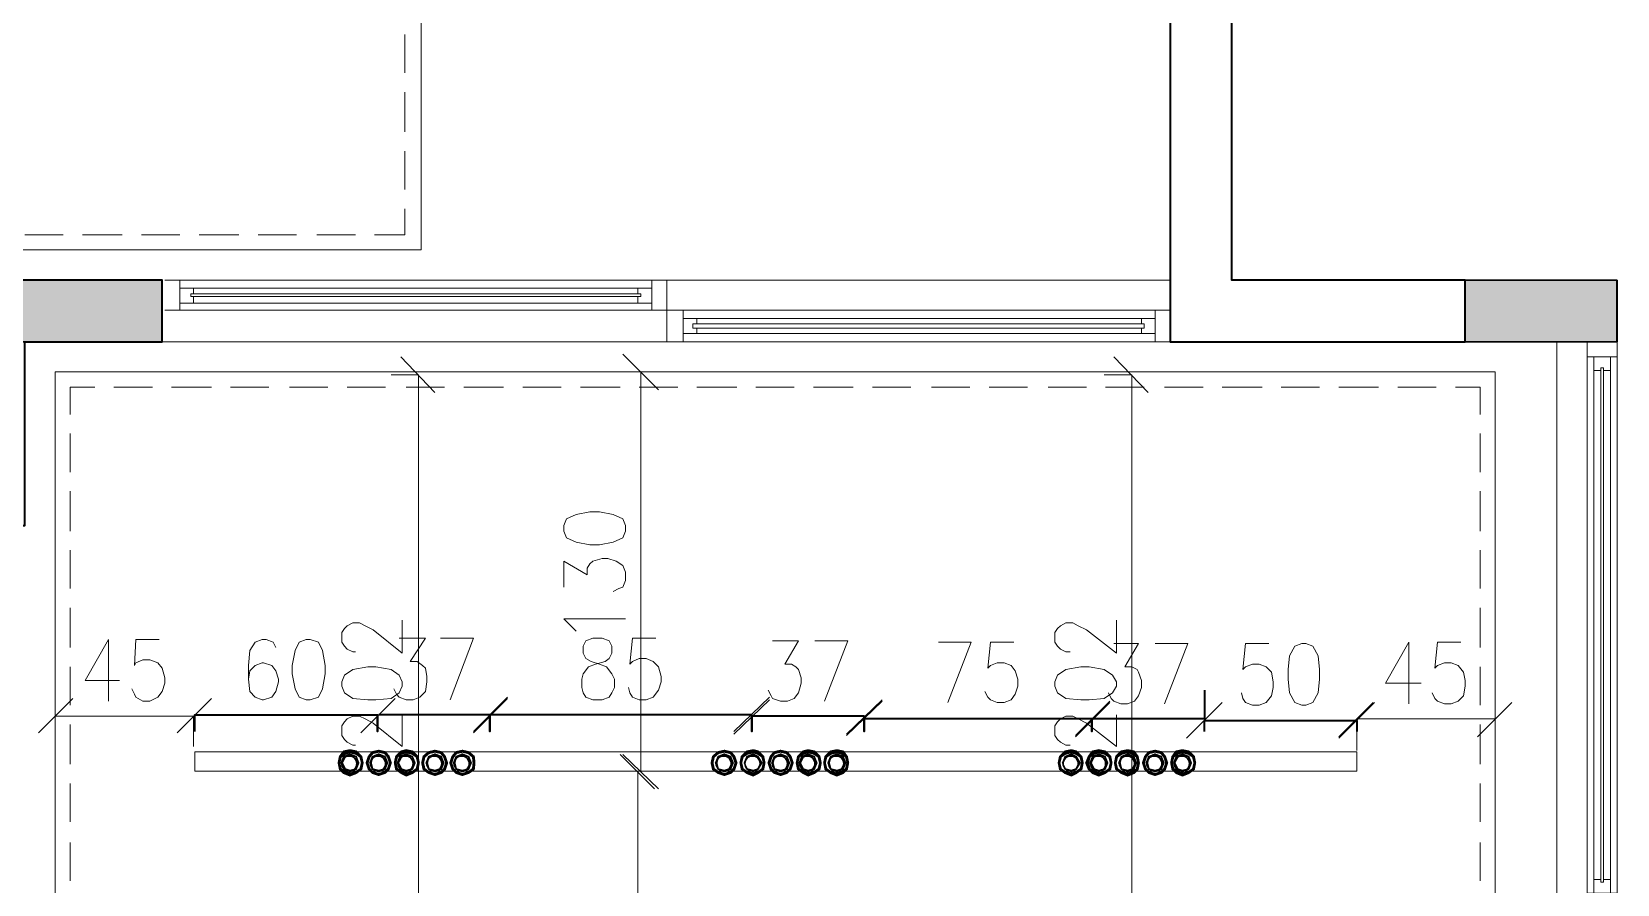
# Model space of a CAD drawing. Header units: millimetres. Extents: x 0 to 18511, y 19 to 17554.
# Drawn here: x 12403 to 17580, y 3846 to 6629 of the extents above; entities that cross this region are included whole.
import ezdxf

# ---------------------------------------------------------------- set-up
doc = ezdxf.new("R2010")
doc.units = ezdxf.units.MM
for name, color, linetype in [('PDF_A-COLUMN', 7, 'Continuous'), ('PDF_A-DIM-INT', 7, 'Continuous'), ('PDF_A-Wall', 7, 'Continuous'), ('PDF_c-ceiling', 7, 'Continuous'), ('PDF_DIM', 7, 'Continuous'), ('PDF_magnetic light', 7, 'Continuous'), ('PDF_WA LL', 7, 'Continuous')]:
    doc.layers.add(name, color=color, linetype=linetype)
for name, color, linetype, true_color in [('PDF_A-COLUMN_HATCH', 8, 'Continuous', 0x767676), ('PDF_A-GLAZING', 151, 'Continuous', 0x7fbfff), ('PDF_A-LIGHTING', 133, 'Continuous', 0x6edddd), ('PDF_celing doted', 30, 'Continuous', 0xff7f00)]:
    doc.layers.add(name, color=color, linetype=linetype, true_color=true_color)

msp = doc.modelspace()

# ---------------------------------------------------------------- linework, layer by layer
at = {"layer": 'PDF_A-COLUMN', "lineweight": 30}
for points in [[(12828.8, 5818.1), (12228.7, 5818.1), (12228.7, 5616.6), (12828.8, 5616.6)], [(17579.6, 5818.1), (17082.6, 5818.1), (17082.6, 5616.6), (17579.6, 5616.6)]]:
    msp.add_lwpolyline(points, close=True, dxfattribs=at)
at = {"layer": 'PDF_A-COLUMN_HATCH', "transparency": 33554559}
for points in [[(12828.8, 5818.1), (12228.7, 5818.1), (12828.8, 5616.6)], [(12228.7, 5818.1), (12828.8, 5616.6), (12228.7, 5616.6)], [(17579.6, 5818.1), (17082.6, 5818.1), (17579.6, 5616.6)], [(17082.6, 5818.1), (17579.6, 5616.6), (17082.6, 5616.6)]]:
    msp.add_solid(points, dxfattribs=at)
at = {"layer": 'PDF_A-DIM-INT', "lineweight": 20}
for points in [[(13719.8, 5450.9), (13607.9, 5567.3)], [(14449.7, 5459.9), (14333.3, 5576.3)], [(16048.3, 5450.9), (15936.3, 5567.3)], [(12537.7, 4452.4), (12425.8, 4340.4)], [(13957.1, 4456.9), (13845.2, 4344.9)], [(13845.2, 4340.4), (13957.1, 4452.4)], [(14696, 4344.9), (14812.4, 4456.9)], [(14812.4, 4447.9), (14696, 4336)], [(15063.2, 4336), (15179.6, 4447.9)], [(15179.6, 4443.4), (15063.2, 4331.5)], [(15810.9, 4331.5), (15922.9, 4443.4)], [(15922.9, 4439), (15810.9, 4327)], [(16178.1, 4327), (16290.1, 4439), (16173.6, 4322.5)], [(16670.7, 4322.5), (16787.1, 4439)], [(16782.6, 4439), (16670.7, 4327)], [(17122.9, 4327), (17234.9, 4439)], [(14436.3, 4156.9), (14324.3, 4268.8)], [(14333.3, 4268.8), (14449.7, 4156.9)]]:
    msp.add_lwpolyline(points, dxfattribs=at)
for points in [[(12990, 4452.4), (12878, 4340.4)], [(13590, 4452.4), (13478, 4340.4)]]:
    msp.add_lwpolyline(points, close=True, dxfattribs=at)
at = {"layer": 'PDF_A-GLAZING', "lineweight": 0}
for points in [[(16119.9, 5818.1), (14476.6, 5818.1), (14476.6, 5616.6), (12828.8, 5616.6)], [(12837.7, 5818.1), (12887, 5818.1), (12887, 5719.6), (12837.7, 5719.6), (12887, 5719.6), (14427.3, 5719.6), (14476.6, 5719.6), (14530.3, 5719.6), (14530.3, 5616.6), (14476.6, 5616.6), (14530.3, 5616.6), (16070.6, 5616.6), (16119.9, 5616.6), (16070.6, 5616.6), (16070.6, 5719.6), (16119.9, 5719.6), (14530.3, 5719.6)], [(12887, 5818.1), (14476.6, 5818.1), (14427.3, 5818.1), (14427.3, 5719.6), (14476.6, 5719.6)], [(12922.8, 5773.3), (14391.5, 5773.3)], [(12922.8, 5764.4), (14391.5, 5764.4)], [(12931.7, 5791.2), (14387, 5791.2)], [(12931.7, 5742), (14382.5, 5742)], [(14561.6, 5674.8), (16034.8, 5674.8)], [(14561.6, 5661.4), (16034.8, 5661.4)], [(14575.1, 5692.7), (16030.3, 5692.7)], [(14575.1, 5643.5), (16025.9, 5643.5)], [(17382.6, 1918), (17382.6, 1967.2), (17481.1, 1967.2), (17481.1, 1918), (17481.1, 1967.2), (17481.1, 3718), (17481.1, 3767.3), (17481.1, 3816.5), (17579.6, 3816.5), (17579.6, 3767.3), (17579.6, 3816.5), (17579.6, 5567.3), (17579.6, 5616.6), (17579.6, 5567.3), (17481.1, 5567.3), (17481.1, 5616.6), (17481.1, 3816.5)], [(17579.6, 1918), (17579.6, 3767.3), (17382.6, 3767.3), (17382.6, 5616.6)], [(17503.5, 3861.3), (17503.5, 5527)], [(17525.9, 3852.4), (17525.9, 5531.5)], [(17534.9, 3852.4), (17534.9, 5531.5)], [(17557.3, 3861.3), (17557.3, 5522.6)]]:
    msp.add_lwpolyline(points, dxfattribs=at)
for points in [[(12887, 5791.2), (12931.7, 5791.2), (12931.7, 5773.3), (12922.8, 5773.3), (12922.8, 5764.4), (12931.7, 5764.4), (12931.7, 5742), (12887, 5742)], [(14427.3, 5791.2), (14382.5, 5791.2), (14382.5, 5773.3), (14391.5, 5773.3), (14391.5, 5764.4), (14382.5, 5764.4), (14382.5, 5742), (14427.3, 5742)], [(14530.3, 5692.7), (14575.1, 5692.7), (14575.1, 5674.8), (14561.6, 5674.8), (14561.6, 5661.4), (14575.1, 5661.4), (14575.1, 5643.5), (14530.3, 5643.5)], [(16070.6, 5692.7), (16025.9, 5692.7), (16025.9, 5674.8), (16034.8, 5674.8), (16034.8, 5661.4), (16025.9, 5661.4), (16025.9, 5643.5), (16070.6, 5643.5)], [(17503.5, 5567.3), (17503.5, 5522.6), (17525.9, 5522.6), (17525.9, 5531.5), (17534.9, 5531.5), (17534.9, 5522.6), (17557.3, 5522.6), (17557.3, 5567.3)], [(17503.5, 3816.5), (17503.5, 3861.3), (17525.9, 3861.3), (17525.9, 3852.4), (17534.9, 3852.4), (17534.9, 3861.3), (17557.3, 3861.3), (17557.3, 3816.5)]]:
    msp.add_lwpolyline(points, close=True, dxfattribs=at)
at = {"layer": 'PDF_A-LIGHTING', "lineweight": 0, "const_width": 9.5}
for points in [[(13516.1, 4210.6), (13536.2, 4203.9), (13556.4, 4210.6), (13567.6, 4221.8), (13574.3, 4241.9), (13567.6, 4262.1), (13556.4, 4275.5), (13536.2, 4280), (13516.1, 4275.5), (13504.9, 4262.1), (13498.2, 4241.9), (13504.9, 4221.8)], [(13699.7, 4210.6), (13719.8, 4203.9), (13740, 4210.6), (13751.2, 4221.8), (13757.9, 4241.9), (13751.2, 4262.1), (13740, 4275.5), (13719.8, 4280), (13699.7, 4275.5), (13684, 4262.1), (13679.5, 4241.9), (13684, 4221.8)], [(13789.2, 4210.6), (13809.4, 4203.9), (13829.5, 4210.6), (13845.2, 4221.8), (13847.4, 4241.9), (13845.2, 4262.1), (13829.5, 4275.5), (13809.4, 4280), (13789.2, 4275.5), (13778, 4262.1), (13771.3, 4241.9), (13778, 4221.8)], [(14644.5, 4210.6), (14664.6, 4203.9), (14684.8, 4210.6), (14696, 4221.8), (14702.7, 4241.9), (14696, 4262.1), (14684.8, 4275.5), (14664.6, 4280), (14644.5, 4275.5), (14628.8, 4262.1), (14624.3, 4241.9), (14628.8, 4221.8)], [(14828.1, 4210.6), (14848.2, 4203.9), (14868.4, 4210.6), (14879.6, 4221.8), (14886.3, 4241.9), (14879.6, 4262.1), (14868.4, 4275.5), (14848.2, 4280), (14828.1, 4275.5), (14816.9, 4262.1), (14810.2, 4241.9), (14816.9, 4221.8)], [(16050.5, 4210.6), (16070.6, 4203.9), (16090.8, 4210.6), (16102, 4221.8), (16108.7, 4241.9), (16102, 4262.1), (16090.8, 4275.5), (16070.6, 4280), (16050.5, 4275.5), (16039.3, 4262.1), (16032.6, 4241.9), (16039.3, 4221.8)]]:
    msp.add_lwpolyline(points, close=True, dxfattribs=at)
at = {"layer": 'PDF_A-LIGHTING', "lineweight": 30}
for centre in [(13440, 4239.7), (13534, 4239.7), (13623.6, 4239.7), (13717.6, 4239.7), (13807.1, 4239.7), (14662.4, 4239.7), (14756.4, 4239.7), (14846, 4239.7), (14935.5, 4239.7), (15029.6, 4239.7), (15795.3, 4239.7), (15884.8, 4239.7), (15978.9, 4239.7), (16068.4, 4239.7), (16158, 4239.7)]:
    msp.add_circle(centre, 24.6, dxfattribs=at)
at = {"layer": 'PDF_A-LIGHTING', "transparency": 33554559}
for points in [[(13406.4, 4264.3), (13415.3, 4259.8), (13401.9, 4241.9)], [(13415.3, 4259.8), (13401.9, 4241.9), (13410.9, 4241.9)], [(13419.8, 4282.2), (13428.8, 4268.8), (13406.4, 4264.3)], [(13428.8, 4268.8), (13406.4, 4264.3), (13415.3, 4259.8)], [(13419.8, 4264.3), (13428.8, 4259.8), (13410.9, 4241.9)], [(13428.8, 4259.8), (13410.9, 4241.9), (13419.8, 4241.9)], [(13442.2, 4286.7), (13442.2, 4273.3), (13419.8, 4282.2)], [(13442.2, 4273.3), (13419.8, 4282.2), (13428.8, 4268.8)], [(13442.2, 4273.3), (13442.2, 4264.3), (13419.8, 4264.3)], [(13442.2, 4264.3), (13419.8, 4264.3), (13428.8, 4259.8)], [(13464.6, 4282.2), (13460.1, 4268.8), (13442.2, 4286.7)], [(13460.1, 4268.8), (13442.2, 4286.7), (13442.2, 4273.3)], [(13464.6, 4264.3), (13460.1, 4259.8), (13442.2, 4273.3)], [(13460.1, 4259.8), (13442.2, 4273.3), (13442.2, 4264.3)], [(13473.5, 4259.8), (13464.6, 4282.2), (13460.1, 4268.8)], [(13464.6, 4241.9), (13464.6, 4264.3), (13460.1, 4259.8)], [(13482.5, 4264.3), (13473.5, 4259.8), (13464.6, 4282.2)], [(13473.5, 4241.9), (13464.6, 4241.9), (13464.6, 4264.3)], [(13478, 4241.9), (13482.5, 4264.3), (13473.5, 4259.8)], [(13487, 4241.9), (13478, 4241.9), (13482.5, 4264.3)], [(13513.8, 4264.3), (13518.3, 4259.8), (13504.9, 4241.9)], [(13518.3, 4259.8), (13504.9, 4241.9), (13513.8, 4241.9)], [(13536.2, 4273.3), (13536.2, 4264.3), (13513.8, 4264.3)], [(13536.2, 4264.3), (13513.8, 4264.3), (13518.3, 4259.8)], [(13558.6, 4264.3), (13554.1, 4259.8), (13536.2, 4273.3)], [(13554.1, 4259.8), (13536.2, 4273.3), (13536.2, 4264.3)], [(13558.6, 4241.9), (13558.6, 4264.3), (13554.1, 4259.8)], [(13567.6, 4241.9), (13558.6, 4241.9), (13558.6, 4264.3)], [(13590, 4264.3), (13598.9, 4259.8), (13585.5, 4241.9)], [(13598.9, 4259.8), (13585.5, 4241.9), (13594.4, 4241.9)], [(13607.9, 4282.2), (13612.4, 4268.8), (13590, 4264.3)], [(13612.4, 4268.8), (13590, 4264.3), (13598.9, 4259.8)], [(13603.4, 4264.3), (13612.4, 4259.8), (13594.4, 4241.9)], [(13612.4, 4259.8), (13594.4, 4241.9), (13603.4, 4241.9)], [(13625.8, 4273.3), (13625.8, 4264.3), (13603.4, 4264.3)], [(13625.8, 4264.3), (13603.4, 4264.3), (13612.4, 4259.8)], [(13625.8, 4286.7), (13625.8, 4273.3), (13607.9, 4282.2)], [(13625.8, 4273.3), (13607.9, 4282.2), (13612.4, 4268.8)], [(13648.2, 4282.2), (13643.7, 4268.8), (13625.8, 4286.7)], [(13643.7, 4268.8), (13625.8, 4286.7), (13625.8, 4273.3)], [(13648.2, 4264.3), (13643.7, 4259.8), (13625.8, 4273.3)], [(13643.7, 4259.8), (13625.8, 4273.3), (13625.8, 4264.3)], [(13657.1, 4259.8), (13648.2, 4282.2), (13643.7, 4268.8)], [(13648.2, 4241.9), (13648.2, 4264.3), (13643.7, 4259.8)], [(13666.1, 4264.3), (13657.1, 4259.8), (13648.2, 4282.2)], [(13657.1, 4241.9), (13648.2, 4241.9), (13648.2, 4264.3)], [(13661.6, 4241.9), (13666.1, 4264.3), (13657.1, 4259.8)], [(13670.6, 4241.9), (13661.6, 4241.9), (13666.1, 4264.3)], [(13697.4, 4264.3), (13701.9, 4259.8), (13688.5, 4241.9)], [(13701.9, 4259.8), (13688.5, 4241.9), (13697.4, 4241.9)], [(13719.8, 4273.3), (13719.8, 4264.3), (13697.4, 4264.3)], [(13719.8, 4264.3), (13697.4, 4264.3), (13701.9, 4259.8)], [(13742.2, 4264.3), (13733.3, 4259.8), (13719.8, 4273.3)], [(13733.3, 4259.8), (13719.8, 4273.3), (13719.8, 4264.3)], [(13742.2, 4241.9), (13742.2, 4264.3), (13733.3, 4259.8)], [(13751.2, 4241.9), (13742.2, 4241.9), (13742.2, 4264.3)], [(13787, 4264.3), (13791.5, 4259.8), (13778, 4241.9)], [(13791.5, 4259.8), (13778, 4241.9), (13787, 4241.9)], [(13809.4, 4273.3), (13809.4, 4264.3), (13787, 4264.3)], [(13809.4, 4264.3), (13787, 4264.3), (13791.5, 4259.8)], [(13831.8, 4264.3), (13827.3, 4259.8), (13809.4, 4273.3)], [(13827.3, 4259.8), (13809.4, 4273.3), (13809.4, 4264.3)], [(13831.8, 4241.9), (13831.8, 4264.3), (13827.3, 4259.8)], [(13840.7, 4241.9), (13831.8, 4241.9), (13831.8, 4264.3)], [(14642.2, 4264.3), (14646.7, 4259.8), (14633.3, 4241.9)], [(14646.7, 4259.8), (14633.3, 4241.9), (14642.2, 4241.9)], [(14664.6, 4273.3), (14664.6, 4264.3), (14642.2, 4264.3)], [(14664.6, 4264.3), (14642.2, 4264.3), (14646.7, 4259.8)], [(14687, 4264.3), (14678.1, 4259.8), (14664.6, 4273.3)], [(14678.1, 4259.8), (14664.6, 4273.3), (14664.6, 4264.3)], [(14687, 4241.9), (14687, 4264.3), (14678.1, 4259.8)], [(14696, 4241.9), (14687, 4241.9), (14687, 4264.3)], [(14718.4, 4264.3), (14727.3, 4259.8), (14713.9, 4241.9)], [(14727.3, 4259.8), (14713.9, 4241.9), (14722.8, 4241.9)], [(14736.3, 4282.2), (14740.8, 4268.8), (14718.4, 4264.3)], [(14740.8, 4268.8), (14718.4, 4264.3), (14727.3, 4259.8)], [(14736.3, 4264.3), (14740.8, 4259.8), (14727.3, 4241.9)], [(14740.8, 4259.8), (14727.3, 4241.9), (14731.8, 4241.9)], [(14758.7, 4286.7), (14758.7, 4273.3), (14736.3, 4282.2)], [(14758.7, 4273.3), (14736.3, 4282.2), (14740.8, 4268.8)], [(14758.7, 4273.3), (14758.7, 4264.3), (14736.3, 4264.3)], [(14758.7, 4264.3), (14736.3, 4264.3), (14740.8, 4259.8)], [(14776.6, 4282.2), (14772.1, 4268.8), (14758.7, 4286.7)], [(14772.1, 4268.8), (14758.7, 4286.7), (14758.7, 4273.3)], [(14776.6, 4264.3), (14772.1, 4259.8), (14758.7, 4273.3)], [(14772.1, 4259.8), (14758.7, 4273.3), (14758.7, 4264.3)], [(14785.5, 4259.8), (14776.6, 4282.2), (14772.1, 4268.8)], [(14781.1, 4241.9), (14776.6, 4264.3), (14772.1, 4259.8)], [(14794.5, 4264.3), (14785.5, 4259.8), (14776.6, 4282.2)], [(14790, 4241.9), (14781.1, 4241.9), (14776.6, 4264.3)], [(14790, 4241.9), (14794.5, 4264.3), (14785.5, 4259.8)], [(14799, 4241.9), (14790, 4241.9), (14794.5, 4264.3)], [(14825.8, 4264.3), (14830.3, 4259.8), (14816.9, 4241.9)], [(14830.3, 4259.8), (14816.9, 4241.9), (14825.8, 4241.9)], [(14848.2, 4273.3), (14848.2, 4264.3), (14825.8, 4264.3)], [(14848.2, 4264.3), (14825.8, 4264.3), (14830.3, 4259.8)], [(14870.6, 4264.3), (14866.1, 4259.8), (14848.2, 4273.3)], [(14866.1, 4259.8), (14848.2, 4273.3), (14848.2, 4264.3)], [(14870.6, 4241.9), (14870.6, 4264.3), (14866.1, 4259.8)], [(14879.6, 4241.9), (14870.6, 4241.9), (14870.6, 4264.3)], [(14902, 4264.3), (14910.9, 4259.8), (14897.5, 4241.9)], [(14910.9, 4259.8), (14897.5, 4241.9), (14906.4, 4241.9)], [(14919.9, 4282.2), (14924.3, 4268.8), (14902, 4264.3)], [(14924.3, 4268.8), (14902, 4264.3), (14910.9, 4259.8)], [(14915.4, 4264.3), (14924.3, 4259.8), (14906.4, 4241.9)], [(14924.3, 4259.8), (14906.4, 4241.9), (14915.4, 4241.9)], [(14937.8, 4273.3), (14937.8, 4264.3), (14915.4, 4264.3)], [(14937.8, 4264.3), (14915.4, 4264.3), (14924.3, 4259.8)], [(14937.8, 4286.7), (14937.8, 4273.3), (14919.9, 4282.2)], [(14937.8, 4273.3), (14919.9, 4282.2), (14924.3, 4268.8)], [(14960.2, 4282.2), (14955.7, 4268.8), (14937.8, 4286.7)], [(14955.7, 4268.8), (14937.8, 4286.7), (14937.8, 4273.3)], [(14960.2, 4264.3), (14955.7, 4259.8), (14937.8, 4273.3)], [(14955.7, 4259.8), (14937.8, 4273.3), (14937.8, 4264.3)], [(14969.1, 4259.8), (14960.2, 4282.2), (14955.7, 4268.8)], [(14960.2, 4241.9), (14960.2, 4264.3), (14955.7, 4259.8)], [(14978.1, 4264.3), (14969.1, 4259.8), (14960.2, 4282.2)], [(14969.1, 4241.9), (14960.2, 4241.9), (14960.2, 4264.3)], [(14973.6, 4241.9), (14978.1, 4264.3), (14969.1, 4259.8)], [(14982.6, 4241.9), (14973.6, 4241.9), (14978.1, 4264.3)], [(14991.5, 4264.3), (15000.5, 4259.8), (14987, 4241.9)], [(15000.5, 4259.8), (14987, 4241.9), (14996, 4241.9)], [(15009.4, 4282.2), (15013.9, 4268.8), (14991.5, 4264.3)], [(15013.9, 4268.8), (14991.5, 4264.3), (15000.5, 4259.8)], [(15009.4, 4264.3), (15013.9, 4259.8), (15000.5, 4241.9)], [(15013.9, 4259.8), (15000.5, 4241.9), (15009.4, 4241.9)], [(15031.8, 4286.7), (15031.8, 4273.3), (15009.4, 4282.2)], [(15031.8, 4273.3), (15009.4, 4282.2), (15013.9, 4268.8)], [(15031.8, 4273.3), (15031.8, 4264.3), (15009.4, 4264.3)], [(15031.8, 4264.3), (15009.4, 4264.3), (15013.9, 4259.8)], [(15054.2, 4282.2), (15045.2, 4268.8), (15031.8, 4286.7)], [(15045.2, 4268.8), (15031.8, 4286.7), (15031.8, 4273.3)], [(15054.2, 4264.3), (15045.2, 4259.8), (15031.8, 4273.3)], [(15045.2, 4259.8), (15031.8, 4273.3), (15031.8, 4264.3)], [(15058.7, 4259.8), (15054.2, 4282.2), (15045.2, 4268.8)], [(15054.2, 4241.9), (15054.2, 4264.3), (15045.2, 4259.8)], [(15067.6, 4264.3), (15058.7, 4259.8), (15054.2, 4282.2)], [(15063.2, 4241.9), (15054.2, 4241.9), (15054.2, 4264.3)], [(15063.2, 4241.9), (15067.6, 4264.3), (15058.7, 4259.8)], [(15072.1, 4241.9), (15063.2, 4241.9), (15067.6, 4264.3)], [(15757.2, 4264.3), (15766.2, 4259.8), (15752.7, 4241.9)], [(15766.2, 4259.8), (15752.7, 4241.9), (15761.7, 4241.9)], [(15775.1, 4282.2), (15779.6, 4268.8), (15757.2, 4264.3)], [(15779.6, 4268.8), (15757.2, 4264.3), (15766.2, 4259.8)], [(15775.1, 4264.3), (15779.6, 4259.8), (15766.2, 4241.9)], [(15779.6, 4259.8), (15766.2, 4241.9), (15770.6, 4241.9)], [(15797.5, 4286.7), (15797.5, 4273.3), (15775.1, 4282.2)], [(15797.5, 4273.3), (15775.1, 4282.2), (15779.6, 4268.8)], [(15797.5, 4273.3), (15797.5, 4264.3), (15775.1, 4264.3)], [(15797.5, 4264.3), (15775.1, 4264.3), (15779.6, 4259.8)], [(15815.4, 4282.2), (15810.9, 4268.8), (15797.5, 4286.7)], [(15810.9, 4268.8), (15797.5, 4286.7), (15797.5, 4273.3)], [(15815.4, 4264.3), (15810.9, 4259.8), (15797.5, 4273.3)], [(15810.9, 4259.8), (15797.5, 4273.3), (15797.5, 4264.3)], [(15824.4, 4259.8), (15815.4, 4282.2), (15810.9, 4268.8)], [(15819.9, 4241.9), (15815.4, 4264.3), (15810.9, 4259.8)], [(15833.3, 4264.3), (15824.4, 4259.8), (15815.4, 4282.2)], [(15828.8, 4241.9), (15819.9, 4241.9), (15815.4, 4264.3)], [(15828.8, 4241.9), (15833.3, 4264.3), (15824.4, 4259.8)], [(15837.8, 4241.9), (15828.8, 4241.9), (15833.3, 4264.3)], [(15851.2, 4264.3), (15860.2, 4259.8), (15842.3, 4241.9)], [(15860.2, 4259.8), (15842.3, 4241.9), (15855.7, 4241.9)], [(15864.7, 4282.2), (15873.6, 4268.8), (15851.2, 4264.3)], [(15873.6, 4268.8), (15851.2, 4264.3), (15860.2, 4259.8)], [(15864.7, 4264.3), (15873.6, 4259.8), (15855.7, 4241.9)], [(15873.6, 4259.8), (15855.7, 4241.9), (15864.7, 4241.9)], [(15887.1, 4286.7), (15887.1, 4273.3), (15864.7, 4282.2)], [(15887.1, 4273.3), (15864.7, 4282.2), (15873.6, 4268.8)], [(15887.1, 4273.3), (15887.1, 4264.3), (15864.7, 4264.3)], [(15887.1, 4264.3), (15864.7, 4264.3), (15873.6, 4259.8)], [(15909.4, 4282.2), (15905, 4268.8), (15887.1, 4286.7)], [(15905, 4268.8), (15887.1, 4286.7), (15887.1, 4273.3)], [(15909.4, 4264.3), (15905, 4259.8), (15887.1, 4273.3)], [(15905, 4259.8), (15887.1, 4273.3), (15887.1, 4264.3)], [(15918.4, 4259.8), (15909.4, 4282.2), (15905, 4268.8)], [(15909.4, 4241.9), (15909.4, 4264.3), (15905, 4259.8)], [(15927.4, 4264.3), (15918.4, 4259.8), (15909.4, 4282.2)], [(15918.4, 4241.9), (15909.4, 4241.9), (15909.4, 4264.3)], [(15922.9, 4241.9), (15927.4, 4264.3), (15918.4, 4259.8)], [(15931.8, 4241.9), (15922.9, 4241.9), (15927.4, 4264.3)], [(15940.8, 4264.3), (15949.7, 4259.8), (15936.3, 4241.9)], [(15949.7, 4259.8), (15936.3, 4241.9), (15945.3, 4241.9)], [(15958.7, 4282.2), (15963.2, 4268.8), (15940.8, 4264.3)], [(15963.2, 4268.8), (15940.8, 4264.3), (15949.7, 4259.8)], [(15958.7, 4264.3), (15963.2, 4259.8), (15949.7, 4241.9)], [(15963.2, 4259.8), (15949.7, 4241.9), (15958.7, 4241.9)], [(15981.1, 4286.7), (15981.1, 4273.3), (15958.7, 4282.2)], [(15981.1, 4273.3), (15958.7, 4282.2), (15963.2, 4268.8)], [(15981.1, 4273.3), (15981.1, 4264.3), (15958.7, 4264.3)], [(15981.1, 4264.3), (15958.7, 4264.3), (15963.2, 4259.8)], [(16003.5, 4282.2), (15994.5, 4268.8), (15981.1, 4286.7)], [(15994.5, 4268.8), (15981.1, 4286.7), (15981.1, 4273.3)], [(16003.5, 4264.3), (15994.5, 4259.8), (15981.1, 4273.3)], [(15994.5, 4259.8), (15981.1, 4273.3), (15981.1, 4264.3)], [(16008, 4259.8), (16003.5, 4282.2), (15994.5, 4268.8)], [(16003.5, 4241.9), (16003.5, 4264.3), (15994.5, 4259.8)], [(16016.9, 4264.3), (16008, 4259.8), (16003.5, 4282.2)], [(16012.4, 4241.9), (16003.5, 4241.9), (16003.5, 4264.3)], [(16012.4, 4241.9), (16016.9, 4264.3), (16008, 4259.8)], [(16021.4, 4241.9), (16012.4, 4241.9), (16016.9, 4264.3)], [(16048.3, 4264.3), (16052.7, 4259.8), (16039.3, 4241.9)], [(16052.7, 4259.8), (16039.3, 4241.9), (16048.3, 4241.9)], [(16070.6, 4273.3), (16070.6, 4264.3), (16048.3, 4264.3)], [(16070.6, 4264.3), (16048.3, 4264.3), (16052.7, 4259.8)], [(16093, 4264.3), (16088.6, 4259.8), (16070.6, 4273.3)], [(16088.6, 4259.8), (16070.6, 4273.3), (16070.6, 4264.3)], [(16093, 4241.9), (16093, 4264.3), (16088.6, 4259.8)], [(16102, 4241.9), (16093, 4241.9), (16093, 4264.3)], [(16124.4, 4264.3), (16133.3, 4259.8), (16119.9, 4241.9)], [(16133.3, 4259.8), (16119.9, 4241.9), (16128.9, 4241.9)], [(16137.8, 4282.2), (16146.8, 4268.8), (16124.4, 4264.3)], [(16146.8, 4268.8), (16124.4, 4264.3), (16133.3, 4259.8)], [(16137.8, 4264.3), (16146.8, 4259.8), (16128.9, 4241.9)], [(16146.8, 4259.8), (16128.9, 4241.9), (16137.8, 4241.9)], [(16160.2, 4286.7), (16160.2, 4273.3), (16137.8, 4282.2)], [(16160.2, 4273.3), (16137.8, 4282.2), (16146.8, 4268.8)], [(16160.2, 4273.3), (16160.2, 4264.3), (16137.8, 4264.3)], [(16160.2, 4264.3), (16137.8, 4264.3), (16146.8, 4259.8)], [(16182.6, 4282.2), (16178.1, 4268.8), (16160.2, 4286.7)], [(16178.1, 4268.8), (16160.2, 4286.7), (16160.2, 4273.3)], [(16182.6, 4264.3), (16178.1, 4259.8), (16160.2, 4273.3)], [(16178.1, 4259.8), (16160.2, 4273.3), (16160.2, 4264.3)], [(16191.5, 4259.8), (16182.6, 4282.2), (16178.1, 4268.8)], [(16182.6, 4241.9), (16182.6, 4264.3), (16178.1, 4259.8)], [(16200.5, 4264.3), (16191.5, 4259.8), (16182.6, 4282.2)], [(16191.5, 4241.9), (16182.6, 4241.9), (16182.6, 4264.3)], [(16196, 4241.9), (16200.5, 4264.3), (16191.5, 4259.8)], [(16205, 4241.9), (16196, 4241.9), (16200.5, 4264.3)], [(13401.9, 4241.9), (13410.9, 4241.9), (13406.4, 4219.5)], [(13410.9, 4241.9), (13406.4, 4219.5), (13415.3, 4224)], [(13406.4, 4219.5), (13415.3, 4224), (13419.8, 4206.1)], [(13410.9, 4241.9), (13419.8, 4241.9), (13419.8, 4219.5)], [(13415.3, 4224), (13419.8, 4206.1), (13428.8, 4215.1)], [(13419.8, 4241.9), (13419.8, 4219.5), (13428.8, 4224)], [(13419.8, 4219.5), (13428.8, 4224), (13442.2, 4210.6)], [(13419.8, 4206.1), (13428.8, 4215.1), (13442.2, 4197.2)], [(13428.8, 4224), (13442.2, 4210.6), (13442.2, 4219.5)], [(13428.8, 4215.1), (13442.2, 4197.2), (13442.2, 4210.6)], [(13442.2, 4219.5), (13464.6, 4219.5), (13460.1, 4224)], [(13442.2, 4210.6), (13442.2, 4219.5), (13464.6, 4219.5)], [(13442.2, 4210.6), (13464.6, 4206.1), (13460.1, 4215.1)], [(13442.2, 4197.2), (13442.2, 4210.6), (13464.6, 4206.1)], [(13464.6, 4219.5), (13460.1, 4224), (13473.5, 4241.9)], [(13460.1, 4224), (13473.5, 4241.9), (13464.6, 4241.9)], [(13460.1, 4215.1), (13482.5, 4219.5), (13473.5, 4224)], [(13464.6, 4206.1), (13460.1, 4215.1), (13482.5, 4219.5)], [(13482.5, 4219.5), (13473.5, 4224), (13487, 4241.9)], [(13473.5, 4224), (13487, 4241.9), (13478, 4241.9)], [(13504.9, 4241.9), (13513.8, 4241.9), (13513.8, 4219.5)], [(13513.8, 4241.9), (13513.8, 4219.5), (13518.3, 4224)], [(13513.8, 4219.5), (13518.3, 4224), (13536.2, 4210.6)], [(13518.3, 4224), (13536.2, 4210.6), (13536.2, 4219.5)], [(13536.2, 4219.5), (13558.6, 4219.5), (13554.1, 4224)], [(13536.2, 4210.6), (13536.2, 4219.5), (13558.6, 4219.5)], [(13558.6, 4219.5), (13554.1, 4224), (13567.6, 4241.9)], [(13554.1, 4224), (13567.6, 4241.9), (13558.6, 4241.9)], [(13585.5, 4241.9), (13594.4, 4241.9), (13590, 4219.5)], [(13594.4, 4241.9), (13590, 4219.5), (13598.9, 4224)], [(13590, 4219.5), (13598.9, 4224), (13607.9, 4206.1)], [(13594.4, 4241.9), (13603.4, 4241.9), (13603.4, 4219.5)], [(13598.9, 4224), (13607.9, 4206.1), (13612.4, 4215.1)], [(13603.4, 4241.9), (13603.4, 4219.5), (13612.4, 4224)], [(13603.4, 4219.5), (13612.4, 4224), (13625.8, 4210.6)], [(13607.9, 4206.1), (13612.4, 4215.1), (13625.8, 4197.2)], [(13612.4, 4224), (13625.8, 4210.6), (13625.8, 4219.5)], [(13612.4, 4215.1), (13625.8, 4197.2), (13625.8, 4210.6)], [(13625.8, 4219.5), (13648.2, 4219.5), (13643.7, 4224)], [(13625.8, 4210.6), (13625.8, 4219.5), (13648.2, 4219.5)], [(13625.8, 4210.6), (13648.2, 4206.1), (13643.7, 4215.1)], [(13625.8, 4197.2), (13625.8, 4210.6), (13648.2, 4206.1)], [(13648.2, 4219.5), (13643.7, 4224), (13657.1, 4241.9)], [(13643.7, 4224), (13657.1, 4241.9), (13648.2, 4241.9)], [(13643.7, 4215.1), (13666.1, 4219.5), (13657.1, 4224)], [(13648.2, 4206.1), (13643.7, 4215.1), (13666.1, 4219.5)], [(13666.1, 4219.5), (13657.1, 4224), (13670.6, 4241.9)], [(13657.1, 4224), (13670.6, 4241.9), (13661.6, 4241.9)], [(13688.5, 4241.9), (13697.4, 4241.9), (13697.4, 4219.5)], [(13697.4, 4241.9), (13697.4, 4219.5), (13701.9, 4224)], [(13697.4, 4219.5), (13701.9, 4224), (13719.8, 4210.6)], [(13701.9, 4224), (13719.8, 4210.6), (13719.8, 4219.5)], [(13719.8, 4219.5), (13742.2, 4219.5), (13733.3, 4224)], [(13719.8, 4210.6), (13719.8, 4219.5), (13742.2, 4219.5)], [(13742.2, 4219.5), (13733.3, 4224), (13751.2, 4241.9)], [(13733.3, 4224), (13751.2, 4241.9), (13742.2, 4241.9)], [(13778, 4241.9), (13787, 4241.9), (13787, 4219.5)], [(13787, 4241.9), (13787, 4219.5), (13791.5, 4224)], [(13787, 4219.5), (13791.5, 4224), (13809.4, 4210.6)], [(13791.5, 4224), (13809.4, 4210.6), (13809.4, 4219.5)], [(13809.4, 4219.5), (13831.8, 4219.5), (13827.3, 4224)], [(13809.4, 4210.6), (13809.4, 4219.5), (13831.8, 4219.5)], [(13831.8, 4219.5), (13827.3, 4224), (13840.7, 4241.9)], [(13827.3, 4224), (13840.7, 4241.9), (13831.8, 4241.9)], [(14633.3, 4241.9), (14642.2, 4241.9), (14642.2, 4219.5)], [(14642.2, 4241.9), (14642.2, 4219.5), (14646.7, 4224)], [(14642.2, 4219.5), (14646.7, 4224), (14664.6, 4210.6)], [(14646.7, 4224), (14664.6, 4210.6), (14664.6, 4219.5)], [(14664.6, 4219.5), (14687, 4219.5), (14678.1, 4224)], [(14664.6, 4210.6), (14664.6, 4219.5), (14687, 4219.5)], [(14687, 4219.5), (14678.1, 4224), (14696, 4241.9)], [(14678.1, 4224), (14696, 4241.9), (14687, 4241.9)], [(14713.9, 4241.9), (14722.8, 4241.9), (14718.4, 4219.5)], [(14722.8, 4241.9), (14718.4, 4219.5), (14727.3, 4224)], [(14718.4, 4219.5), (14727.3, 4224), (14736.3, 4206.1)], [(14727.3, 4241.9), (14731.8, 4241.9), (14736.3, 4219.5)], [(14727.3, 4224), (14736.3, 4206.1), (14740.8, 4215.1)], [(14731.8, 4241.9), (14736.3, 4219.5), (14740.8, 4224)], [(14736.3, 4219.5), (14740.8, 4224), (14758.7, 4210.6)], [(14736.3, 4206.1), (14740.8, 4215.1), (14758.7, 4197.2)], [(14740.8, 4224), (14758.7, 4210.6), (14758.7, 4219.5)], [(14740.8, 4215.1), (14758.7, 4197.2), (14758.7, 4210.6)], [(14758.7, 4219.5), (14776.6, 4219.5), (14772.1, 4224)], [(14758.7, 4210.6), (14758.7, 4219.5), (14776.6, 4219.5)], [(14758.7, 4210.6), (14776.6, 4206.1), (14772.1, 4215.1)], [(14758.7, 4197.2), (14758.7, 4210.6), (14776.6, 4206.1)], [(14776.6, 4219.5), (14772.1, 4224), (14790, 4241.9)], [(14772.1, 4224), (14790, 4241.9), (14781.1, 4241.9)], [(14772.1, 4215.1), (14794.5, 4219.5), (14785.5, 4224)], [(14776.6, 4206.1), (14772.1, 4215.1), (14794.5, 4219.5)], [(14794.5, 4219.5), (14785.5, 4224), (14799, 4241.9)], [(14785.5, 4224), (14799, 4241.9), (14790, 4241.9)], [(14816.9, 4241.9), (14825.8, 4241.9), (14825.8, 4219.5)], [(14825.8, 4241.9), (14825.8, 4219.5), (14830.3, 4224)], [(14825.8, 4219.5), (14830.3, 4224), (14848.2, 4210.6)], [(14830.3, 4224), (14848.2, 4210.6), (14848.2, 4219.5)], [(14848.2, 4219.5), (14870.6, 4219.5), (14866.1, 4224)], [(14848.2, 4210.6), (14848.2, 4219.5), (14870.6, 4219.5)], [(14870.6, 4219.5), (14866.1, 4224), (14879.6, 4241.9)], [(14866.1, 4224), (14879.6, 4241.9), (14870.6, 4241.9)], [(14897.5, 4241.9), (14906.4, 4241.9), (14902, 4219.5)], [(14906.4, 4241.9), (14902, 4219.5), (14910.9, 4224)], [(14902, 4219.5), (14910.9, 4224), (14919.9, 4206.1)], [(14906.4, 4241.9), (14915.4, 4241.9), (14915.4, 4219.5)], [(14910.9, 4224), (14919.9, 4206.1), (14924.3, 4215.1)], [(14915.4, 4241.9), (14915.4, 4219.5), (14924.3, 4224)], [(14915.4, 4219.5), (14924.3, 4224), (14937.8, 4210.6)], [(14919.9, 4206.1), (14924.3, 4215.1), (14937.8, 4197.2)], [(14924.3, 4224), (14937.8, 4210.6), (14937.8, 4219.5)], [(14924.3, 4215.1), (14937.8, 4197.2), (14937.8, 4210.6)], [(14937.8, 4219.5), (14960.2, 4219.5), (14955.7, 4224)], [(14937.8, 4210.6), (14937.8, 4219.5), (14960.2, 4219.5)], [(14937.8, 4210.6), (14960.2, 4206.1), (14955.7, 4215.1)], [(14937.8, 4197.2), (14937.8, 4210.6), (14960.2, 4206.1)], [(14960.2, 4219.5), (14955.7, 4224), (14969.1, 4241.9)], [(14955.7, 4224), (14969.1, 4241.9), (14960.2, 4241.9)], [(14955.7, 4215.1), (14978.1, 4219.5), (14969.1, 4224)], [(14960.2, 4206.1), (14955.7, 4215.1), (14978.1, 4219.5)], [(14978.1, 4219.5), (14969.1, 4224), (14982.6, 4241.9)], [(14969.1, 4224), (14982.6, 4241.9), (14973.6, 4241.9)], [(14987, 4241.9), (14996, 4241.9), (14991.5, 4219.5)], [(14996, 4241.9), (14991.5, 4219.5), (15000.5, 4224)], [(14991.5, 4219.5), (15000.5, 4224), (15009.4, 4206.1)], [(15000.5, 4241.9), (15009.4, 4241.9), (15009.4, 4219.5)], [(15000.5, 4224), (15009.4, 4206.1), (15013.9, 4215.1)], [(15009.4, 4241.9), (15009.4, 4219.5), (15013.9, 4224)], [(15009.4, 4219.5), (15013.9, 4224), (15031.8, 4210.6)], [(15009.4, 4206.1), (15013.9, 4215.1), (15031.8, 4197.2)], [(15013.9, 4224), (15031.8, 4210.6), (15031.8, 4219.5)], [(15013.9, 4215.1), (15031.8, 4197.2), (15031.8, 4210.6)], [(15031.8, 4219.5), (15054.2, 4219.5), (15045.2, 4224)], [(15031.8, 4210.6), (15031.8, 4219.5), (15054.2, 4219.5)], [(15031.8, 4210.6), (15054.2, 4206.1), (15045.2, 4215.1)], [(15031.8, 4197.2), (15031.8, 4210.6), (15054.2, 4206.1)], [(15054.2, 4219.5), (15045.2, 4224), (15063.2, 4241.9)], [(15045.2, 4224), (15063.2, 4241.9), (15054.2, 4241.9)], [(15045.2, 4215.1), (15067.6, 4219.5), (15058.7, 4224)], [(15054.2, 4206.1), (15045.2, 4215.1), (15067.6, 4219.5)], [(15067.6, 4219.5), (15058.7, 4224), (15072.1, 4241.9)], [(15058.7, 4224), (15072.1, 4241.9), (15063.2, 4241.9)], [(15752.7, 4241.9), (15761.7, 4241.9), (15757.2, 4219.5)], [(15761.7, 4241.9), (15757.2, 4219.5), (15766.2, 4224)], [(15757.2, 4219.5), (15766.2, 4224), (15775.1, 4206.1)], [(15766.2, 4241.9), (15770.6, 4241.9), (15775.1, 4219.5)], [(15766.2, 4224), (15775.1, 4206.1), (15779.6, 4215.1)], [(15770.6, 4241.9), (15775.1, 4219.5), (15779.6, 4224)], [(15775.1, 4219.5), (15779.6, 4224), (15797.5, 4210.6)], [(15775.1, 4206.1), (15779.6, 4215.1), (15797.5, 4197.2)], [(15779.6, 4224), (15797.5, 4210.6), (15797.5, 4219.5)], [(15779.6, 4215.1), (15797.5, 4197.2), (15797.5, 4210.6)], [(15797.5, 4219.5), (15815.4, 4219.5), (15810.9, 4224)], [(15797.5, 4210.6), (15797.5, 4219.5), (15815.4, 4219.5)], [(15797.5, 4210.6), (15815.4, 4206.1), (15810.9, 4215.1)], [(15797.5, 4197.2), (15797.5, 4210.6), (15815.4, 4206.1)], [(15815.4, 4219.5), (15810.9, 4224), (15828.8, 4241.9)], [(15810.9, 4224), (15828.8, 4241.9), (15819.9, 4241.9)], [(15810.9, 4215.1), (15833.3, 4219.5), (15824.4, 4224)], [(15815.4, 4206.1), (15810.9, 4215.1), (15833.3, 4219.5)], [(15833.3, 4219.5), (15824.4, 4224), (15837.8, 4241.9)], [(15824.4, 4224), (15837.8, 4241.9), (15828.8, 4241.9)], [(15842.3, 4241.9), (15855.7, 4241.9), (15851.2, 4219.5)], [(15855.7, 4241.9), (15851.2, 4219.5), (15860.2, 4224)], [(15851.2, 4219.5), (15860.2, 4224), (15864.7, 4206.1)], [(15855.7, 4241.9), (15864.7, 4241.9), (15864.7, 4219.5)], [(15860.2, 4224), (15864.7, 4206.1), (15873.6, 4215.1)], [(15864.7, 4241.9), (15864.7, 4219.5), (15873.6, 4224)], [(15864.7, 4219.5), (15873.6, 4224), (15887.1, 4210.6)], [(15864.7, 4206.1), (15873.6, 4215.1), (15887.1, 4197.2)], [(15873.6, 4224), (15887.1, 4210.6), (15887.1, 4219.5)], [(15873.6, 4215.1), (15887.1, 4197.2), (15887.1, 4210.6)], [(15887.1, 4219.5), (15909.4, 4219.5), (15905, 4224)], [(15887.1, 4210.6), (15887.1, 4219.5), (15909.4, 4219.5)], [(15887.1, 4210.6), (15909.4, 4206.1), (15905, 4215.1)], [(15887.1, 4197.2), (15887.1, 4210.6), (15909.4, 4206.1)], [(15909.4, 4219.5), (15905, 4224), (15918.4, 4241.9)], [(15905, 4224), (15918.4, 4241.9), (15909.4, 4241.9)], [(15905, 4215.1), (15927.4, 4219.5), (15918.4, 4224)], [(15909.4, 4206.1), (15905, 4215.1), (15927.4, 4219.5)], [(15927.4, 4219.5), (15918.4, 4224), (15931.8, 4241.9)], [(15918.4, 4224), (15931.8, 4241.9), (15922.9, 4241.9)], [(15936.3, 4241.9), (15945.3, 4241.9), (15940.8, 4219.5)], [(15945.3, 4241.9), (15940.8, 4219.5), (15949.7, 4224)], [(15940.8, 4219.5), (15949.7, 4224), (15958.7, 4206.1)], [(15949.7, 4241.9), (15958.7, 4241.9), (15958.7, 4219.5)], [(15949.7, 4224), (15958.7, 4206.1), (15963.2, 4215.1)], [(15958.7, 4241.9), (15958.7, 4219.5), (15963.2, 4224)], [(15958.7, 4219.5), (15963.2, 4224), (15981.1, 4210.6)], [(15958.7, 4206.1), (15963.2, 4215.1), (15981.1, 4197.2)], [(15963.2, 4224), (15981.1, 4210.6), (15981.1, 4219.5)], [(15963.2, 4215.1), (15981.1, 4197.2), (15981.1, 4210.6)], [(15981.1, 4219.5), (16003.5, 4219.5), (15994.5, 4224)], [(15981.1, 4210.6), (15981.1, 4219.5), (16003.5, 4219.5)], [(15981.1, 4210.6), (16003.5, 4206.1), (15994.5, 4215.1)], [(15981.1, 4197.2), (15981.1, 4210.6), (16003.5, 4206.1)], [(16003.5, 4219.5), (15994.5, 4224), (16012.4, 4241.9)], [(15994.5, 4224), (16012.4, 4241.9), (16003.5, 4241.9)], [(15994.5, 4215.1), (16016.9, 4219.5), (16008, 4224)], [(16003.5, 4206.1), (15994.5, 4215.1), (16016.9, 4219.5)], [(16016.9, 4219.5), (16008, 4224), (16021.4, 4241.9)], [(16008, 4224), (16021.4, 4241.9), (16012.4, 4241.9)], [(16039.3, 4241.9), (16048.3, 4241.9), (16048.3, 4219.5)], [(16048.3, 4241.9), (16048.3, 4219.5), (16052.7, 4224)], [(16048.3, 4219.5), (16052.7, 4224), (16070.6, 4210.6)], [(16052.7, 4224), (16070.6, 4210.6), (16070.6, 4219.5)], [(16070.6, 4219.5), (16093, 4219.5), (16088.6, 4224)], [(16070.6, 4210.6), (16070.6, 4219.5), (16093, 4219.5)], [(16093, 4219.5), (16088.6, 4224), (16102, 4241.9)], [(16088.6, 4224), (16102, 4241.9), (16093, 4241.9)], [(16119.9, 4241.9), (16128.9, 4241.9), (16124.4, 4219.5)], [(16128.9, 4241.9), (16124.4, 4219.5), (16133.3, 4224)], [(16124.4, 4219.5), (16133.3, 4224), (16137.8, 4206.1)], [(16128.9, 4241.9), (16137.8, 4241.9), (16137.8, 4219.5)], [(16133.3, 4224), (16137.8, 4206.1), (16146.8, 4215.1)], [(16137.8, 4241.9), (16137.8, 4219.5), (16146.8, 4224)], [(16137.8, 4219.5), (16146.8, 4224), (16160.2, 4210.6)], [(16137.8, 4206.1), (16146.8, 4215.1), (16160.2, 4197.2)], [(16146.8, 4224), (16160.2, 4210.6), (16160.2, 4219.5)], [(16146.8, 4215.1), (16160.2, 4197.2), (16160.2, 4210.6)], [(16160.2, 4219.5), (16182.6, 4219.5), (16178.1, 4224)], [(16160.2, 4210.6), (16160.2, 4219.5), (16182.6, 4219.5)], [(16160.2, 4210.6), (16182.6, 4206.1), (16178.1, 4215.1)], [(16160.2, 4197.2), (16160.2, 4210.6), (16182.6, 4206.1)], [(16182.6, 4219.5), (16178.1, 4224), (16191.5, 4241.9)], [(16178.1, 4224), (16191.5, 4241.9), (16182.6, 4241.9)], [(16178.1, 4215.1), (16200.5, 4219.5), (16191.5, 4224)], [(16182.6, 4206.1), (16178.1, 4215.1), (16200.5, 4219.5)], [(16200.5, 4219.5), (16191.5, 4224), (16205, 4241.9)], [(16191.5, 4224), (16205, 4241.9), (16196, 4241.9)]]:
    msp.add_solid(points, dxfattribs=at)
at = {"layer": 'PDF_A-Wall', "lineweight": 35}
for points in [[(16119.9, 7130.1), (16119.9, 5616.6), (17082.6, 5616.6), (17082.6, 5818.1), (16321.4, 5818.1), (16321.4, 7130.1)], [(12179.5, 5616.6), (12179.5, 5016.6), (12381, 5016.6), (12381, 5616.6), (12828.8, 5616.6), (12828.8, 5818.1), (11982.5, 5818.1), (11982.5, 5616.6)]]:
    msp.add_lwpolyline(points, close=True, dxfattribs=at)
for points in [[(17082.6, 5616.6), (17082.6, 5818.1)], [(17579.6, 5616.6), (17579.6, 5818.1)]]:
    msp.add_lwpolyline(points, dxfattribs=at)
at = {"layer": 'PDF_c-ceiling', "lineweight": 0}
msp.add_lwpolyline([(1706, 14527.3), (300, 14527.3), (300, 4416.6), (8400.3, 4416.6), (8400.3, 5916.6), (8798.8, 5916.6), (8798.8, 4018), (1701.5, 4018), (1701.5, 3516.5), (1303, 3516.5), (1303, 2518), (8798.8, 2518), (8798.8, 1716.5), (9980.9, 1716.5), (9980.9, 5916.6), (13675, 5916.6), (13675, 9794.3), (15891.5, 12010.8)], dxfattribs=at)
msp.add_lwpolyline([(12479.5, 417.9), (17181.1, 417.9), (17181.1, 5518.1), (12479.5, 5518.1)], close=True, dxfattribs=at)
at = {"layer": 'PDF_celing doted', "lineweight": 20}
for points in [[(13621.3, 6619.6), (13621.3, 6494.2)], [(13621.3, 6431.6), (13621.3, 6301.7)], [(13621.3, 6239), (13621.3, 6113.6)], [(13522.8, 5965.9), (13621.3, 5965.9), (13621.3, 6050.9)], [(12381, 5965.9), (12506.4, 5965.9)], [(12569, 5965.9), (12698.9, 5965.9)], [(12761.6, 5965.9), (12887, 5965.9)], [(12949.7, 5965.9), (13079.5, 5965.9)], [(13142.2, 5965.9), (13267.6, 5965.9)], [(13334.7, 5965.9), (13460.1, 5965.9)], [(12609.3, 5468.8), (12528.7, 5468.8), (12528.7, 5379.3)], [(12797.4, 5468.8), (12672, 5468.8)], [(12990, 5468.8), (12860.1, 5468.8)], [(13178, 5468.8), (13052.6, 5468.8)], [(13370.6, 5468.8), (13245.2, 5468.8)], [(13558.6, 5468.8), (13433.2, 5468.8)], [(13751.2, 5468.8), (13625.8, 5468.8)], [(13943.7, 5468.8), (13813.9, 5468.8)], [(14131.8, 5468.8), (14006.4, 5468.8)], [(14324.3, 5468.8), (14194.5, 5468.8)], [(14512.4, 5468.8), (14387, 5468.8)], [(14704.9, 5468.8), (14575.1, 5468.8)], [(14893, 5468.8), (14767.6, 5468.8)], [(15085.5, 5468.8), (14955.7, 5468.8)], [(15273.6, 5468.8), (15148.2, 5468.8)], [(15466.1, 5468.8), (15340.8, 5468.8)], [(15654.2, 5468.8), (15528.8, 5468.8)], [(15846.8, 5468.8), (15721.4, 5468.8)], [(16034.8, 5468.8), (15909.4, 5468.8)], [(16227.4, 5468.8), (16102, 5468.8)], [(16419.9, 5468.8), (16290.1, 5468.8)], [(16608, 5468.8), (16482.6, 5468.8)], [(16800.5, 5468.8), (16670.7, 5468.8)], [(16988.6, 5468.8), (16863.2, 5468.8)], [(17131.9, 5379.3), (17131.9, 5468.8), (17051.3, 5468.8)], [(12528.7, 5316.6), (12528.7, 5191.2)], [(17131.9, 5191.2), (17131.9, 5316.6)], [(12528.7, 5128.5), (12528.7, 4998.7)], [(17131.9, 4998.7), (17131.9, 5128.5)], [(12528.7, 4936), (12528.7, 4810.6)], [(17131.9, 4810.6), (17131.9, 4936)], [(12528.7, 4747.9), (12528.7, 4618.1)], [(17131.9, 4618.1), (17131.9, 4747.9)], [(12528.7, 4555.4), (12528.7, 4430)], [(17131.9, 4430), (17131.9, 4555.4)], [(12528.7, 4367.3), (12528.7, 4237.5)], [(17131.9, 4237.5), (17131.9, 4367.3)], [(12528.7, 4174.8), (12528.7, 4049.4)], [(17131.9, 4049.4), (17131.9, 4174.8)], [(12528.7, 3982.2), (12528.7, 3856.8)], [(17131.9, 3856.8), (17131.9, 3982.2)]]:
    msp.add_lwpolyline(points, dxfattribs=at)
at = {"layer": 'PDF_DIM', "lineweight": 0}
for points in [[(13576.5, 5509.1), (13666.1, 5509.1), (13666.1, 3489.7), (13576.5, 3489.7)], [(14490, 4215.1), (14391.5, 4215.1), (14391.5, 5518.1), (14490, 5518.1)], [(15905, 5509.1), (15994.5, 5509.1), (15994.5, 3489.7), (15905, 3489.7)], [(12931.7, 4295.7), (12931.7, 4394.2), (12479.5, 4394.2), (12479.5, 4295.7)], [(16728.9, 4282.2), (16728.9, 4385.2), (17181.1, 4385.2), (17181.1, 4282.2)], [(14293, 1721), (14382.5, 1721), (14382.5, 4215.1), (14293, 4215.1)]]:
    msp.add_lwpolyline(points, dxfattribs=at)
at = {"layer": 'PDF_DIM', "lineweight": 9}
for points in [[(14140.7, 4998.7), (14149.7, 4976.3), (14181, 4962.8), (14225.8, 4953.9), (14257.2, 4953.9), (14301.9, 4962.8), (14333.3, 4976.3), (14342.2, 4998.7), (14342.2, 5016.6), (14333.3, 5039), (14301.9, 5052.4), (14257.2, 5061.4), (14225.8, 5061.4), (14181, 5052.4), (14149.7, 5039), (14140.7, 5016.6)], [(13415.3, 4492.7), (13424.3, 4470.3), (13451.2, 4452.4), (13500.4, 4447.9), (13527.3, 4447.9), (13576.5, 4452.4), (13603.4, 4470.3), (13612.4, 4492.7), (13612.4, 4506.1), (13603.4, 4528.5), (13576.5, 4546.4), (13527.3, 4555.4), (13500.4, 4555.4), (13451.2, 4546.4), (13424.3, 4528.5), (13415.3, 4506.1)], [(15743.8, 4492.7), (15752.7, 4470.3), (15779.6, 4452.4), (15828.8, 4447.9), (15855.7, 4447.9), (15905, 4452.4), (15931.8, 4470.3), (15945.3, 4492.7), (15945.3, 4506.1), (15931.8, 4528.5), (15905, 4546.4), (15855.7, 4555.4), (15828.8, 4555.4), (15779.6, 4546.4), (15752.7, 4528.5), (15743.8, 4506.1)]]:
    msp.add_lwpolyline(points, close=True, dxfattribs=at)
for points in [[(14140.7, 4815.1), (14140.7, 4900.2), (14216.9, 4855.4), (14216.9, 4877.8), (14225.8, 4891.2), (14234.8, 4900.2), (14266.1, 4909.1), (14284, 4909.1), (14310.9, 4900.2), (14333.3, 4886.7), (14342.2, 4864.3), (14342.2, 4837.5), (14333.3, 4815.1), (14319.8, 4810.6), (14301.9, 4801.7)], [(14181, 4671.8), (14167.6, 4685.2), (14140.7, 4712.1), (14342.2, 4712.1)], [(13460.1, 4604.6), (13451.2, 4604.6), (13433.2, 4613.6), (13424.3, 4622.5), (13415.3, 4636), (13415.3, 4667.3), (13424.3, 4680.8), (13433.2, 4689.7), (13451.2, 4698.7), (13473.5, 4698.7), (13491.5, 4689.7), (13518.3, 4676.3), (13612.4, 4600.2), (13612.4, 4707.6)], [(15793, 4604.6), (15779.6, 4604.6), (15761.7, 4613.6), (15752.7, 4622.5), (15743.8, 4636), (15743.8, 4667.3), (15752.7, 4680.8), (15761.7, 4689.7), (15779.6, 4698.7), (15802, 4698.7), (15819.9, 4689.7), (15846.8, 4676.3), (15945.3, 4600.2), (15945.3, 4707.6)], [(12654.1, 4443.4), (12654.1, 4644.9), (12578, 4510.6), (12689.9, 4510.6)], [(12819.8, 4644.9), (12743.7, 4644.9), (12739.2, 4559.9), (12743.7, 4568.8), (12766.1, 4577.8), (12788.5, 4577.8), (12815.3, 4568.8), (12828.8, 4550.9), (12837.7, 4519.6), (12837.7, 4501.6), (12828.8, 4474.8), (12815.3, 4456.9), (12788.5, 4443.4), (12766.1, 4443.4), (12743.7, 4456.9), (12739.2, 4465.8), (12730.2, 4483.7)], [(16899, 4434.5), (16899, 4636), (16822.9, 4501.6), (16939.3, 4501.6)], [(17069.2, 4636), (16993.1, 4636), (16984.1, 4550.9), (16993.1, 4559.9), (17015.4, 4568.8), (17037.8, 4568.8), (17060.2, 4559.9), (17078.1, 4537.5), (17082.6, 4510.6), (17082.6, 4492.7), (17078.1, 4461.3), (17060.2, 4443.4), (17037.8, 4434.5), (17015.4, 4434.5), (16993.1, 4443.4), (16984.1, 4452.4), (16975.1, 4470.3)], [(13460.1, 4300.1), (13451.2, 4300.1), (13433.2, 4309.1), (13424.3, 4318.1), (13415.3, 4331.5), (13415.3, 4362.8), (13424.3, 4376.3), (13433.2, 4385.2), (13451.2, 4394.2), (13473.5, 4394.2), (13491.5, 4385.2), (13518.3, 4371.8), (13612.4, 4295.7), (13612.4, 4398.7)], [(15793, 4300.1), (15779.6, 4300.1), (15761.7, 4309.1), (15752.7, 4318.1), (15743.8, 4331.5), (15743.8, 4362.8), (15752.7, 4376.3), (15761.7, 4385.2), (15779.6, 4394.2), (15802, 4394.2), (15819.9, 4385.2), (15846.8, 4371.8), (15945.3, 4295.7), (15945.3, 4398.7)]]:
    msp.add_lwpolyline(points, dxfattribs=at)
at = {"layer": 'PDF_magnetic light', "lineweight": 0}
msp.add_lwpolyline([(16728.9, 4277.8), (12936.2, 4277.8), (12936.2, 4215.1), (16728.9, 4215.1)], close=True, dxfattribs=at)
at = {"layer": 'PDF_WA LL', "lineweight": 9}
for points in [[(13200.4, 4618.1), (13191.5, 4636), (13169.1, 4644.9), (13155.6, 4644.9), (13133.2, 4636), (13115.3, 4609.1), (13110.9, 4559.9), (13110.9, 4515.1), (13115.3, 4474.8), (13133.2, 4456.9), (13155.6, 4447.9), (13160.1, 4447.9), (13187, 4456.9), (13200.4, 4474.8), (13209.4, 4506.1), (13209.4, 4515.1), (13200.4, 4541.9), (13187, 4559.9), (13160.1, 4568.8), (13155.6, 4568.8), (13133.2, 4559.9), (13115.3, 4541.9), (13110.9, 4515.1)], [(13603.4, 4649.4), (13688.5, 4649.4), (13639.2, 4573.3), (13661.6, 4573.3), (13679.5, 4559.9), (13688.5, 4550.9), (13693, 4524), (13693, 4506.1), (13688.5, 4474.8), (13670.6, 4456.9), (13648.2, 4447.9), (13625.8, 4447.9), (13603.4, 4456.9), (13594.4, 4465.8), (13585.5, 4483.7)], [(13769.1, 4447.9), (13845.2, 4649.4), (13737.7, 4649.4)], [(14440.7, 4649.4), (14364.6, 4649.4), (14355.7, 4564.3), (14364.6, 4573.3), (14387, 4582.2), (14409.4, 4582.2), (14431.8, 4573.3), (14449.7, 4555.4), (14458.7, 4524), (14458.7, 4506.1), (14449.7, 4479.3), (14431.8, 4456.9), (14409.4, 4447.9), (14387, 4447.9), (14364.6, 4456.9), (14355.7, 4470.3), (14351.2, 4488.2)], [(14821.4, 4640.5), (14906.4, 4640.5), (14861.7, 4564.3), (14884, 4564.3), (14897.5, 4555.4), (14906.4, 4546.4), (14915.4, 4519.6), (14915.4, 4501.6), (14906.4, 4470.3), (14893, 4452.4), (14870.6, 4443.4), (14848.2, 4443.4), (14821.4, 4452.4), (14816.9, 4461.3), (14807.9, 4479.3)], [(14991.5, 4443.4), (15067.6, 4640.5), (14960.2, 4640.5)], [(15394.5, 4439), (15470.6, 4636), (15363.2, 4636)], [(15609.4, 4636), (15533.3, 4636), (15524.4, 4550.9), (15533.3, 4559.9), (15555.7, 4568.8), (15578.1, 4568.8), (15600.5, 4559.9), (15613.9, 4541.9), (15622.9, 4515.1), (15622.9, 4492.7), (15613.9, 4465.8), (15600.5, 4447.9), (15578.1, 4439), (15555.7, 4439), (15533.3, 4447.9), (15524.4, 4456.9), (15515.4, 4474.8)], [(15936.3, 4631.5), (16016.9, 4631.5), (15972.1, 4555.4), (15994.5, 4555.4), (16012.4, 4546.4), (16016.9, 4537.5), (16025.9, 4510.6), (16025.9, 4488.2), (16016.9, 4461.3), (16003.5, 4443.4), (15981.1, 4434.5), (15958.7, 4434.5), (15936.3, 4443.4), (15927.4, 4452.4), (15918.4, 4470.3)], [(16102, 4434.5), (16178.1, 4631.5), (16070.6, 4631.5)], [(16442.3, 4631.5), (16366.2, 4631.5), (16357.2, 4546.4), (16366.2, 4555.4), (16388.6, 4564.3), (16411, 4564.3), (16433.3, 4555.4), (16451.3, 4537.5), (16455.7, 4506.1), (16455.7, 4488.2), (16451.3, 4461.3), (16433.3, 4439), (16411, 4430), (16388.6, 4430), (16366.2, 4439), (16357.2, 4452.4), (16352.7, 4470.3)]]:
    msp.add_lwpolyline(points, dxfattribs=at)
for points in [[(13298.9, 4644.9), (13276.5, 4636), (13263.1, 4609.1), (13254.1, 4559.9), (13254.1, 4533), (13263.1, 4483.7), (13276.5, 4456.9), (13298.9, 4447.9), (13312.4, 4447.9), (13339.2, 4456.9), (13352.6, 4483.7), (13361.6, 4533), (13361.6, 4559.9), (13352.6, 4609.1), (13339.2, 4636), (13312.4, 4644.9)], [(14234.8, 4649.4), (14212.4, 4640.5), (14203.4, 4622.5), (14203.4, 4600.2), (14212.4, 4582.2), (14230.3, 4573.3), (14257.2, 4564.3), (14279.5, 4555.4), (14297.5, 4533), (14306.4, 4515.1), (14306.4, 4488.2), (14297.5, 4470.3), (14288.5, 4456.9), (14266.1, 4447.9), (14234.8, 4447.9), (14212.4, 4456.9), (14203.4, 4470.3), (14198.9, 4488.2), (14198.9, 4515.1), (14203.4, 4533), (14221.3, 4555.4), (14243.7, 4564.3), (14275.1, 4573.3), (14288.5, 4582.2), (14297.5, 4600.2), (14297.5, 4622.5), (14288.5, 4640.5), (14266.1, 4649.4)], [(16549.8, 4631.5), (16527.4, 4622.5), (16509.5, 4591.2), (16505, 4546.4), (16505, 4515.1), (16509.5, 4470.3), (16527.4, 4439), (16549.8, 4430), (16563.2, 4430), (16585.6, 4439), (16603.5, 4470.3), (16608, 4515.1), (16608, 4546.4), (16603.5, 4591.2), (16585.6, 4622.5), (16563.2, 4631.5)]]:
    msp.add_lwpolyline(points, close=True, dxfattribs=at)
at = {"layer": 'PDF_WA LL', "lineweight": 35}
for points in [[(16231.8, 4479.3), (16231.8, 4385.2), (15864.7, 4385.2), (15864.7, 4344.9), (15864.7, 4385.2), (15121.4, 4385.2), (15121.4, 4344.9), (15121.4, 4394.2), (14754.2, 4394.2), (14754.2, 4344.9), (14754.2, 4398.7), (13898.9, 4398.7), (13898.9, 4344.9), (13898.9, 4398.7), (13536.2, 4398.7)], [(12936.2, 4344.9), (12936.2, 4398.7), (13531.8, 4398.7), (13531.8, 4344.9), (13531.8, 4398.7)], [(16231.8, 4344.9), (16231.8, 4380.7), (16728.9, 4380.7), (16728.9, 4344.9)]]:
    msp.add_lwpolyline(points, dxfattribs=at)

doc.saveas('drawing.dxf')
